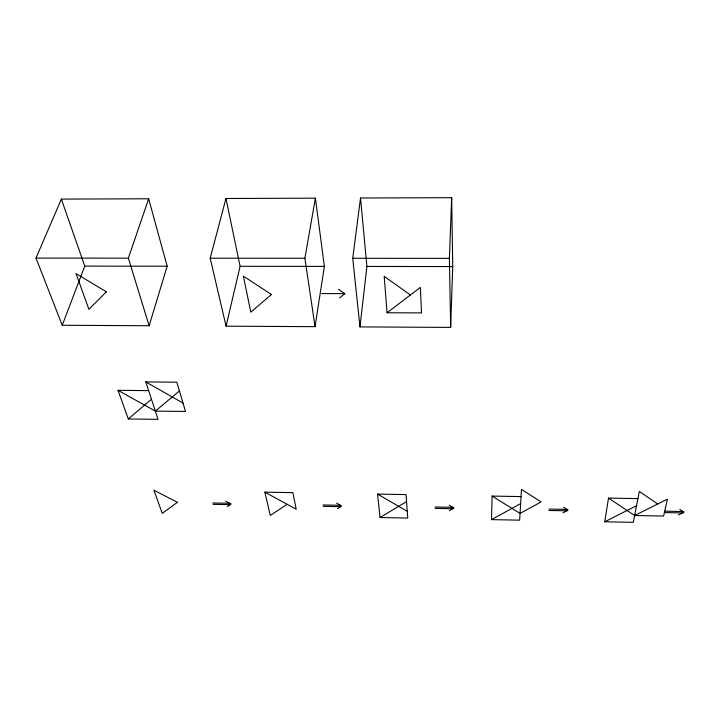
<?xml version="1.0" encoding="UTF-8"?>
<svg xmlns="http://www.w3.org/2000/svg" width="720" height="720" viewBox="0 0 720 720"><rect width="100%" height="100%" fill="white"/><g stroke="black" fill="none" stroke-linecap="round" stroke-linejoin="round"><path stroke-width="1.08" d="M492.111 496.089L520.047 513.396L541.152 501.939L521.46 489.429L519.651 520.164L491.508 519.633L492.111 496.089L521.037 496.584M450.657 327.402L452.727 266.553L451.665 197.676L360.522 198.009L352.737 258.291L359.964 326.907L450.657 327.402L449.397 258.354L451.665 197.676M359.964 326.907L366.903 266.454L360.522 198.009M315.045 326.655L324.378 266.4L315.387 198.171L225.972 198.495L210.186 258.201L226.071 326.169L315.045 326.655L304.893 258.255L315.387 198.171M657.693 504L639.315 491.409L633.339 522.324L604.746 521.784L608.526 498.105L637.929 498.609M226.071 326.169L240.093 266.301L225.972 198.495M149.13 325.746L167.166 266.211L148.662 198.783L61.353 199.098L36 258.093L62.235 325.269L149.13 325.746L128.358 258.147L148.662 198.783M62.235 325.269L84.753 266.112L61.353 199.098M148.644 390.645L118.017 390.33L128.313 418.968L151.461 399.222M118.017 390.33L155.367 411.102L179.415 390.951M339.57 297.9L344.853 293.652L338.535 289.341M387.063 312.759L420.372 287.397L421.533 312.912L387.063 312.759L384.21 276.399L410.436 294.966M227.331 506.628L231.129 503.991L225.792 501.165M287.145 504.306L270.297 515.439L264.861 492.147L292.869 492.633L296.226 509.256L264.861 492.147M337.446 508.662L341.658 505.998L336.6 503.163M380.034 517.518L407.745 518.049L406.035 494.595L377.568 494.1L380.034 517.518L406.539 501.597M449.307 510.714L453.96 508.05L449.172 505.188M491.508 519.633L520.623 503.631M562.959 512.811L568.053 510.12L563.571 507.249M604.746 521.784L636.552 505.692M634.653 515.511L667.449 499.122L663.597 516.051L634.653 515.511L608.526 498.105M678.447 514.935L684 512.235L679.815 509.346M36 258.093L128.358 258.147M210.186 258.201L304.893 258.255M352.737 258.291L449.397 258.354M84.753 266.112L167.166 266.211M240.093 266.301L324.378 266.4M366.903 266.454L452.727 266.553M321.687 293.58L344.853 293.652M128.313 418.968L158.067 419.337L145.782 381.906L176.814 382.203L185.499 411.453L155.367 411.102M212.67 502.974L229.797 503.289M323.001 504.981L340.398 505.296M435.087 507.015L452.763 507.33M548.973 509.076L566.937 509.409M664.704 511.182L682.956 511.515M213.075 504.342L230.175 504.648M323.235 506.349L340.605 506.664M435.141 508.392L452.79 508.716M548.847 510.471L566.775 510.795M664.389 512.577L682.605 512.91M145.782 381.906L183.015 403.074M377.568 494.1L407.25 511.308M106.353 291.825L88.902 309.33L76.05 273.573L106.353 291.825M271.44 294.516L250.821 312.147L243.351 276.129L271.44 294.516M177.372 502.317L162.252 513.387L153.927 490.23L177.372 502.317"/></g></svg>
